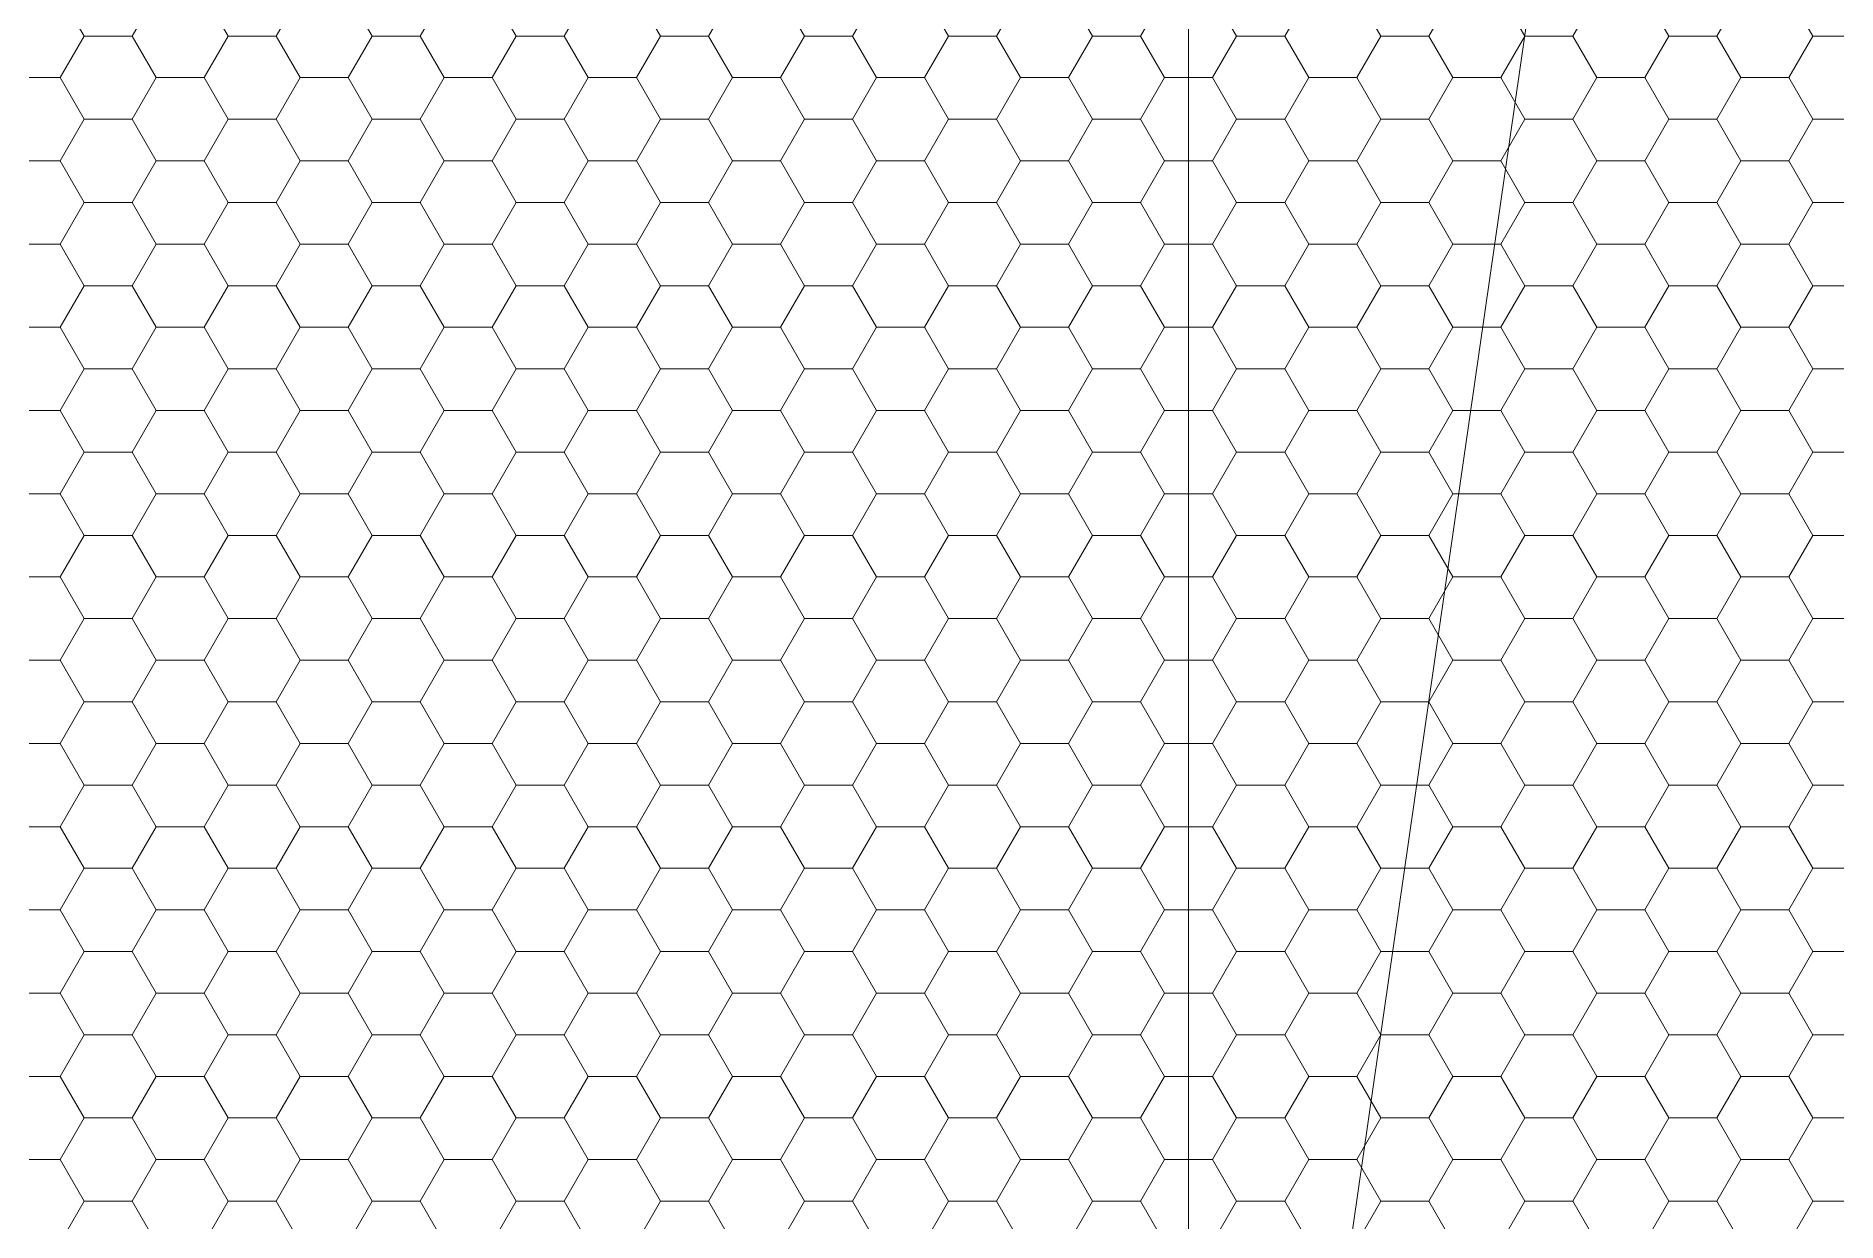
# Model space of a CAD drawing. Header units: inches. Extents: x 59 to 241, y -1 to 185.
# Drawn here: x 126 to 163.5, y 110.42 to 135.1 of the extents above; entities that cross this region are included whole.
import ezdxf

# ---------------------------------------------------------------- set-up
doc = ezdxf.new("R2010")
doc.units = ezdxf.units.IN
doc.header["$MEASUREMENT"] = 0
doc.layers.get('0').update_dxf_attribs({"lineweight": 0})
doc.layers.add('Dimensions', color=7, linetype='Continuous', lineweight=0)
doc.styles.get("Standard").update_dxf_attribs({"font": 'arial.ttf'})
doc.dimstyles.get("Standard").update_dxf_attribs({"dimtxt": 0.166667, "dimasz": 0.14, "dimexe": 0.13, "dimexo": 0.0625, "dimgap": 0.06, "dimtad": 0, "dimzin": 0, "dimdsep": 46, "dimtxsty": 'Standard', "dimcen": 0, "dimazin": 0, "dimtfac": 1, "dimtofl": 0, "dimtmove": 0, "dimatfit": 3, "dimfxl": 1, "dimtfillclr": 7, "dimtolj": 1, "dimtzin": 0, "dimarcsym": 0})

# ---------------------------------------------------------------- blocks, each defined once
blk = doc.blocks.new('*D2')
at = {"layer": 'Defpoints', "color": 0}
for p in [(150, 183.597), (201.759, 176.251), (151.157, 89.781), (150, 86.602), (150, 86.602)]:
    blk.add_point(p, dxfattribs=at)
at = {"layer": 'Dimensions', "color": 7, "linetype": 'ByBlock', "lineweight": -2}
for start, end in [(81.5757, 87.6283), (62.3717, 68.4243)]:
    blk.add_arc((150, 86.602), 3.382, start, end, dxfattribs=at)
at = {"layer": 'Dimensions', "color": 7}
for points in [[(150.14, 90.005), (150.139, 89.959), (150, 89.985)], [(151.557, 89.579), (151.58, 89.62), (151.691, 89.532)]]:
    blk.add_solid(points, dxfattribs=at)
at = {"layer": 'Dimensions', "color": 7, "lineweight": 0, "insert": (150.875, 89.87), "char_height": 0.16667, "attachment_point": 5, "rotation": 345}
blk.add_mtext('\\A1;30.00%%d', dxfattribs=at)
blk = doc.blocks.new('*D3')
at = {"layer": 'Defpoints', "color": 0}
for p in [(150, 183.597), (162, 169.741), (150.201, 88.698), (150, 86.602), (150, 86.602)]:
    blk.add_point(p, dxfattribs=at)
at = {"layer": 'Dimensions', "color": 7, "linetype": 'ByBlock', "lineweight": -2}
for start, end in [(85.5982, 86.1885), (77.9753, 81.7868)]:
    blk.add_arc((150, 86.602), 2.105, start, end, dxfattribs=at)
at = {"layer": 'Dimensions', "color": 7}
for points in [[(150.141, 88.726), (150.139, 88.679), (150, 88.707)], [(150.159, 88.678), (150.164, 88.724), (150.301, 88.686)]]:
    blk.add_solid(points, dxfattribs=at)
at = {"layer": 'Dimensions', "color": 7, "lineweight": 0, "insert": (150.754, 88.594), "char_height": 0.16667, "attachment_point": 5, "rotation": 347.9753}
blk.add_mtext('\\A1;8.21%%d', dxfattribs=at)

msp = doc.modelspace()

# ---------------------------------------------------------------- linework, layer by layer
at = {"color": 7, "linetype": 'Continuous', "lineweight": 0}
for q in [(150, 183.597), (162, 169.741)]:
    msp.add_line((150, 86.602), q, dxfattribs=at)
at = {"color": 251, "linetype": 'Continuous', "lineweight": 0, "flags": 128}
for points in [[(128, 136.832), (127, 136.832), (126.5, 135.966), (127, 135.1), (128, 135.1), (128.5, 135.966)], [(131, 136.832), (130, 136.832), (129.5, 135.966), (130, 135.1), (131, 135.1), (131.5, 135.966)], [(134, 136.832), (133, 136.832), (132.5, 135.966), (133, 135.1), (134, 135.1), (134.5, 135.966)], [(137, 136.832), (136, 136.832), (135.5, 135.966), (136, 135.1), (137, 135.1), (137.5, 135.966)], [(140, 136.832), (139, 136.832), (138.5, 135.966), (139, 135.1), (140, 135.1), (140.5, 135.966)], [(143, 136.832), (142, 136.832), (141.5, 135.966), (142, 135.1), (143, 135.1), (143.5, 135.966)], [(146, 136.832), (145, 136.832), (144.5, 135.966), (145, 135.1), (146, 135.1), (146.5, 135.966)], [(149, 136.832), (148, 136.832), (147.5, 135.966), (148, 135.1), (149, 135.1), (149.5, 135.966)], [(152, 136.832), (151, 136.832), (150.5, 135.966), (151, 135.1), (152, 135.1), (152.5, 135.966)], [(155, 136.832), (154, 136.832), (153.5, 135.966), (154, 135.1), (155, 135.1), (155.5, 135.966)], [(158, 136.832), (157, 136.832), (156.5, 135.966), (157, 135.1), (158, 135.1), (158.5, 135.966)], [(161, 136.832), (160, 136.832), (159.5, 135.966), (160, 135.1), (161, 135.1), (161.5, 135.966)], [(164, 136.832), (163, 136.832), (162.5, 135.966), (163, 135.1), (164, 135.1), (164.5, 135.966)], [(126.5, 135.966), (125.5, 135.966), (125, 135.1), (125.5, 134.234), (126.5, 134.234), (127, 135.1)], [(129.5, 135.966), (128.5, 135.966), (128, 135.1), (128.5, 134.234), (129.5, 134.234), (130, 135.1)], [(132.5, 135.966), (131.5, 135.966), (131, 135.1), (131.5, 134.234), (132.5, 134.234), (133, 135.1)], [(135.5, 135.966), (134.5, 135.966), (134, 135.1), (134.5, 134.234), (135.5, 134.234), (136, 135.1)], [(138.5, 135.966), (137.5, 135.966), (137, 135.1), (137.5, 134.234), (138.5, 134.234), (139, 135.1)], [(141.5, 135.966), (140.5, 135.966), (140, 135.1), (140.5, 134.234), (141.5, 134.234), (142, 135.1)], [(144.5, 135.966), (143.5, 135.966), (143, 135.1), (143.5, 134.234), (144.5, 134.234), (145, 135.1)], [(147.5, 135.966), (146.5, 135.966), (146, 135.1), (146.5, 134.234), (147.5, 134.234), (148, 135.1)], [(150.5, 135.966), (149.5, 135.966), (149, 135.1), (149.5, 134.234), (150.5, 134.234), (151, 135.1)], [(153.5, 135.966), (152.5, 135.966), (152, 135.1), (152.5, 134.234), (153.5, 134.234), (154, 135.1)], [(156.5, 135.966), (155.5, 135.966), (155, 135.1), (155.5, 134.234), (156.5, 134.234), (157, 135.1)], [(159.5, 135.966), (158.5, 135.966), (158, 135.1), (158.5, 134.234), (159.5, 134.234), (160, 135.1)], [(162.5, 135.966), (161.5, 135.966), (161, 135.1), (161.5, 134.234), (162.5, 134.234), (163, 135.1)], [(128, 135.1), (127, 135.1), (126.5, 134.234), (127, 133.368), (128, 133.368), (128.5, 134.234)], [(131, 135.1), (130, 135.1), (129.5, 134.234), (130, 133.368), (131, 133.368), (131.5, 134.234)], [(134, 135.1), (133, 135.1), (132.5, 134.234), (133, 133.368), (134, 133.368), (134.5, 134.234)], [(137, 135.1), (136, 135.1), (135.5, 134.234), (136, 133.368), (137, 133.368), (137.5, 134.234)], [(140, 135.1), (139, 135.1), (138.5, 134.234), (139, 133.368), (140, 133.368), (140.5, 134.234)], [(143, 135.1), (142, 135.1), (141.5, 134.234), (142, 133.368), (143, 133.368), (143.5, 134.234)], [(146, 135.1), (145, 135.1), (144.5, 134.234), (145, 133.368), (146, 133.368), (146.5, 134.234)], [(149, 135.1), (148, 135.1), (147.5, 134.234), (148, 133.368), (149, 133.368), (149.5, 134.234)], [(152, 135.1), (151, 135.1), (150.5, 134.234), (151, 133.368), (152, 133.368), (152.5, 134.234)], [(155, 135.1), (154, 135.1), (153.5, 134.234), (154, 133.368), (155, 133.368), (155.5, 134.234)], [(158, 135.1), (157, 135.1), (156.5, 134.234), (157, 133.368), (158, 133.368), (158.5, 134.234)], [(161, 135.1), (160, 135.1), (159.5, 134.234), (160, 133.368), (161, 133.368), (161.5, 134.234)], [(164, 135.1), (163, 135.1), (162.5, 134.234), (163, 133.368), (164, 133.368), (164.5, 134.234)], [(126.5, 134.234), (125.5, 134.234), (125, 133.368), (125.5, 132.502), (126.5, 132.502), (127, 133.368)], [(129.5, 134.234), (128.5, 134.234), (128, 133.368), (128.5, 132.502), (129.5, 132.502), (130, 133.368)], [(132.5, 134.234), (131.5, 134.234), (131, 133.368), (131.5, 132.502), (132.5, 132.502), (133, 133.368)], [(135.5, 134.234), (134.5, 134.234), (134, 133.368), (134.5, 132.502), (135.5, 132.502), (136, 133.368)], [(138.5, 134.234), (137.5, 134.234), (137, 133.368), (137.5, 132.502), (138.5, 132.502), (139, 133.368)], [(141.5, 134.234), (140.5, 134.234), (140, 133.368), (140.5, 132.502), (141.5, 132.502), (142, 133.368)], [(144.5, 134.234), (143.5, 134.234), (143, 133.368), (143.5, 132.502), (144.5, 132.502), (145, 133.368)], [(147.5, 134.234), (146.5, 134.234), (146, 133.368), (146.5, 132.502), (147.5, 132.502), (148, 133.368)], [(150.5, 134.234), (149.5, 134.234), (149, 133.368), (149.5, 132.502), (150.5, 132.502), (151, 133.368)], [(153.5, 134.234), (152.5, 134.234), (152, 133.368), (152.5, 132.502), (153.5, 132.502), (154, 133.368)], [(156.5, 134.234), (155.5, 134.234), (155, 133.368), (155.5, 132.502), (156.5, 132.502), (157, 133.368)], [(159.5, 134.234), (158.5, 134.234), (158, 133.368), (158.5, 132.502), (159.5, 132.502), (160, 133.368)], [(162.5, 134.234), (161.5, 134.234), (161, 133.368), (161.5, 132.502), (162.5, 132.502), (163, 133.368)], [(128, 133.368), (127, 133.368), (126.5, 132.502), (127, 131.636), (128, 131.636), (128.5, 132.502)], [(131, 133.368), (130, 133.368), (129.5, 132.502), (130, 131.636), (131, 131.636), (131.5, 132.502)], [(134, 133.368), (133, 133.368), (132.5, 132.502), (133, 131.636), (134, 131.636), (134.5, 132.502)], [(137, 133.368), (136, 133.368), (135.5, 132.502), (136, 131.636), (137, 131.636), (137.5, 132.502)], [(140, 133.368), (139, 133.368), (138.5, 132.502), (139, 131.636), (140, 131.636), (140.5, 132.502)], [(143, 133.368), (142, 133.368), (141.5, 132.502), (142, 131.636), (143, 131.636), (143.5, 132.502)], [(146, 133.368), (145, 133.368), (144.5, 132.502), (145, 131.636), (146, 131.636), (146.5, 132.502)], [(149, 133.368), (148, 133.368), (147.5, 132.502), (148, 131.636), (149, 131.636), (149.5, 132.502)], [(152, 133.368), (151, 133.368), (150.5, 132.502), (151, 131.636), (152, 131.636), (152.5, 132.502)], [(155, 133.368), (154, 133.368), (153.5, 132.502), (154, 131.636), (155, 131.636), (155.5, 132.502)], [(158, 133.368), (157, 133.368), (156.5, 132.502), (157, 131.636), (158, 131.636), (158.5, 132.502)], [(161, 133.368), (160, 133.368), (159.5, 132.502), (160, 131.636), (161, 131.636), (161.5, 132.502)], [(164, 133.368), (163, 133.368), (162.5, 132.502), (163, 131.636), (164, 131.636), (164.5, 132.502)], [(126.5, 132.502), (125.5, 132.502), (125, 131.636), (125.5, 130.77), (126.5, 130.77), (127, 131.636)], [(129.5, 132.502), (128.5, 132.502), (128, 131.636), (128.5, 130.77), (129.5, 130.77), (130, 131.636)], [(132.5, 132.502), (131.5, 132.502), (131, 131.636), (131.5, 130.77), (132.5, 130.77), (133, 131.636)], [(135.5, 132.502), (134.5, 132.502), (134, 131.636), (134.5, 130.77), (135.5, 130.77), (136, 131.636)], [(138.5, 132.502), (137.5, 132.502), (137, 131.636), (137.5, 130.77), (138.5, 130.77), (139, 131.636)], [(141.5, 132.502), (140.5, 132.502), (140, 131.636), (140.5, 130.77), (141.5, 130.77), (142, 131.636)], [(144.5, 132.502), (143.5, 132.502), (143, 131.636), (143.5, 130.77), (144.5, 130.77), (145, 131.636)], [(147.5, 132.502), (146.5, 132.502), (146, 131.636), (146.5, 130.77), (147.5, 130.77), (148, 131.636)], [(150.5, 132.502), (149.5, 132.502), (149, 131.636), (149.5, 130.77), (150.5, 130.77), (151, 131.636)], [(153.5, 132.502), (152.5, 132.502), (152, 131.636), (152.5, 130.77), (153.5, 130.77), (154, 131.636)], [(156.5, 132.502), (155.5, 132.502), (155, 131.636), (155.5, 130.77), (156.5, 130.77), (157, 131.636)], [(159.5, 132.502), (158.5, 132.502), (158, 131.636), (158.5, 130.77), (159.5, 130.77), (160, 131.636)], [(162.5, 132.502), (161.5, 132.502), (161, 131.636), (161.5, 130.77), (162.5, 130.77), (163, 131.636)], [(128, 131.636), (127, 131.636), (126.5, 130.77), (127, 129.904), (128, 129.904), (128.5, 130.77)], [(131, 131.636), (130, 131.636), (129.5, 130.77), (130, 129.904), (131, 129.904), (131.5, 130.77)], [(134, 131.636), (133, 131.636), (132.5, 130.77), (133, 129.904), (134, 129.904), (134.5, 130.77)], [(137, 131.636), (136, 131.636), (135.5, 130.77), (136, 129.904), (137, 129.904), (137.5, 130.77)], [(140, 131.636), (139, 131.636), (138.5, 130.77), (139, 129.904), (140, 129.904), (140.5, 130.77)], [(143, 131.636), (142, 131.636), (141.5, 130.77), (142, 129.904), (143, 129.904), (143.5, 130.77)], [(146, 131.636), (145, 131.636), (144.5, 130.77), (145, 129.904), (146, 129.904), (146.5, 130.77)], [(149, 131.636), (148, 131.636), (147.5, 130.77), (148, 129.904), (149, 129.904), (149.5, 130.77)], [(152, 131.636), (151, 131.636), (150.5, 130.77), (151, 129.904), (152, 129.904), (152.5, 130.77)], [(155, 131.636), (154, 131.636), (153.5, 130.77), (154, 129.904), (155, 129.904), (155.5, 130.77)], [(158, 131.636), (157, 131.636), (156.5, 130.77), (157, 129.904), (158, 129.904), (158.5, 130.77)], [(161, 131.636), (160, 131.636), (159.5, 130.77), (160, 129.904), (161, 129.904), (161.5, 130.77)], [(164, 131.636), (163, 131.636), (162.5, 130.77), (163, 129.904), (164, 129.904), (164.5, 130.77)], [(126.5, 130.77), (125.5, 130.77), (125, 129.904), (125.5, 129.038), (126.5, 129.038), (127, 129.904)], [(129.5, 130.77), (128.5, 130.77), (128, 129.904), (128.5, 129.038), (129.5, 129.038), (130, 129.904)], [(132.5, 130.77), (131.5, 130.77), (131, 129.904), (131.5, 129.038), (132.5, 129.038), (133, 129.904)], [(135.5, 130.77), (134.5, 130.77), (134, 129.904), (134.5, 129.038), (135.5, 129.038), (136, 129.904)], [(138.5, 130.77), (137.5, 130.77), (137, 129.904), (137.5, 129.038), (138.5, 129.038), (139, 129.904)], [(141.5, 130.77), (140.5, 130.77), (140, 129.904), (140.5, 129.038), (141.5, 129.038), (142, 129.904)], [(144.5, 130.77), (143.5, 130.77), (143, 129.904), (143.5, 129.038), (144.5, 129.038), (145, 129.904)], [(147.5, 130.77), (146.5, 130.77), (146, 129.904), (146.5, 129.038), (147.5, 129.038), (148, 129.904)], [(150.5, 130.77), (149.5, 130.77), (149, 129.904), (149.5, 129.038), (150.5, 129.038), (151, 129.904)], [(153.5, 130.77), (152.5, 130.77), (152, 129.904), (152.5, 129.038), (153.5, 129.038), (154, 129.904)], [(156.5, 130.77), (155.5, 130.77), (155, 129.904), (155.5, 129.038), (156.5, 129.038), (157, 129.904)], [(159.5, 130.77), (158.5, 130.77), (158, 129.904), (158.5, 129.038), (159.5, 129.038), (160, 129.904)], [(162.5, 130.77), (161.5, 130.77), (161, 129.904), (161.5, 129.038), (162.5, 129.038), (163, 129.904)], [(128, 129.904), (127, 129.904), (126.5, 129.038), (127, 128.172), (128, 128.172), (128.5, 129.038)], [(131, 129.904), (130, 129.904), (129.5, 129.038), (130, 128.172), (131, 128.172), (131.5, 129.038)], [(134, 129.904), (133, 129.904), (132.5, 129.038), (133, 128.172), (134, 128.172), (134.5, 129.038)], [(137, 129.904), (136, 129.904), (135.5, 129.038), (136, 128.172), (137, 128.172), (137.5, 129.038)], [(140, 129.904), (139, 129.904), (138.5, 129.038), (139, 128.172), (140, 128.172), (140.5, 129.038)], [(143, 129.904), (142, 129.904), (141.5, 129.038), (142, 128.172), (143, 128.172), (143.5, 129.038)], [(146, 129.904), (145, 129.904), (144.5, 129.038), (145, 128.172), (146, 128.172), (146.5, 129.038)], [(149, 129.904), (148, 129.904), (147.5, 129.038), (148, 128.172), (149, 128.172), (149.5, 129.038)], [(152, 129.904), (151, 129.904), (150.5, 129.038), (151, 128.172), (152, 128.172), (152.5, 129.038)], [(155, 129.904), (154, 129.904), (153.5, 129.038), (154, 128.172), (155, 128.172), (155.5, 129.038)], [(158, 129.904), (157, 129.904), (156.5, 129.038), (157, 128.172), (158, 128.172), (158.5, 129.038)], [(161, 129.904), (160, 129.904), (159.5, 129.038), (160, 128.172), (161, 128.172), (161.5, 129.038)], [(164, 129.904), (163, 129.904), (162.5, 129.038), (163, 128.172), (164, 128.172), (164.5, 129.038)], [(126.5, 129.038), (125.5, 129.038), (125, 128.172), (125.5, 127.306), (126.5, 127.306), (127, 128.172)], [(129.5, 129.038), (128.5, 129.038), (128, 128.172), (128.5, 127.306), (129.5, 127.306), (130, 128.172)], [(132.5, 129.038), (131.5, 129.038), (131, 128.172), (131.5, 127.306), (132.5, 127.306), (133, 128.172)], [(135.5, 129.038), (134.5, 129.038), (134, 128.172), (134.5, 127.306), (135.5, 127.306), (136, 128.172)], [(138.5, 129.038), (137.5, 129.038), (137, 128.172), (137.5, 127.306), (138.5, 127.306), (139, 128.172)], [(141.5, 129.038), (140.5, 129.038), (140, 128.172), (140.5, 127.306), (141.5, 127.306), (142, 128.172)], [(144.5, 129.038), (143.5, 129.038), (143, 128.172), (143.5, 127.306), (144.5, 127.306), (145, 128.172)], [(147.5, 129.038), (146.5, 129.038), (146, 128.172), (146.5, 127.306), (147.5, 127.306), (148, 128.172)], [(150.5, 129.038), (149.5, 129.038), (149, 128.172), (149.5, 127.306), (150.5, 127.306), (151, 128.172)], [(153.5, 129.038), (152.5, 129.038), (152, 128.172), (152.5, 127.306), (153.5, 127.306), (154, 128.172)], [(156.5, 129.038), (155.5, 129.038), (155, 128.172), (155.5, 127.306), (156.5, 127.306), (157, 128.172)], [(159.5, 129.038), (158.5, 129.038), (158, 128.172), (158.5, 127.306), (159.5, 127.306), (160, 128.172)], [(162.5, 129.038), (161.5, 129.038), (161, 128.172), (161.5, 127.306), (162.5, 127.306), (163, 128.172)], [(128, 128.172), (127, 128.172), (126.5, 127.306), (127, 126.44), (128, 126.44), (128.5, 127.306)], [(131, 128.172), (130, 128.172), (129.5, 127.306), (130, 126.44), (131, 126.44), (131.5, 127.306)], [(134, 128.172), (133, 128.172), (132.5, 127.306), (133, 126.44), (134, 126.44), (134.5, 127.306)], [(137, 128.172), (136, 128.172), (135.5, 127.306), (136, 126.44), (137, 126.44), (137.5, 127.306)], [(140, 128.172), (139, 128.172), (138.5, 127.306), (139, 126.44), (140, 126.44), (140.5, 127.306)], [(143, 128.172), (142, 128.172), (141.5, 127.306), (142, 126.44), (143, 126.44), (143.5, 127.306)], [(146, 128.172), (145, 128.172), (144.5, 127.306), (145, 126.44), (146, 126.44), (146.5, 127.306)], [(149, 128.172), (148, 128.172), (147.5, 127.306), (148, 126.44), (149, 126.44), (149.5, 127.306)], [(152, 128.172), (151, 128.172), (150.5, 127.306), (151, 126.44), (152, 126.44), (152.5, 127.306)], [(155, 128.172), (154, 128.172), (153.5, 127.306), (154, 126.44), (155, 126.44), (155.5, 127.306)], [(158, 128.172), (157, 128.172), (156.5, 127.306), (157, 126.44), (158, 126.44), (158.5, 127.306)], [(161, 128.172), (160, 128.172), (159.5, 127.306), (160, 126.44), (161, 126.44), (161.5, 127.306)], [(164, 128.172), (163, 128.172), (162.5, 127.306), (163, 126.44), (164, 126.44), (164.5, 127.306)], [(126.5, 127.306), (125.5, 127.306), (125, 126.44), (125.5, 125.574), (126.5, 125.574), (127, 126.44)], [(129.5, 127.306), (128.5, 127.306), (128, 126.44), (128.5, 125.574), (129.5, 125.574), (130, 126.44)], [(132.5, 127.306), (131.5, 127.306), (131, 126.44), (131.5, 125.574), (132.5, 125.574), (133, 126.44)], [(135.5, 127.306), (134.5, 127.306), (134, 126.44), (134.5, 125.574), (135.5, 125.574), (136, 126.44)], [(138.5, 127.306), (137.5, 127.306), (137, 126.44), (137.5, 125.574), (138.5, 125.574), (139, 126.44)], [(141.5, 127.306), (140.5, 127.306), (140, 126.44), (140.5, 125.574), (141.5, 125.574), (142, 126.44)], [(144.5, 127.306), (143.5, 127.306), (143, 126.44), (143.5, 125.574), (144.5, 125.574), (145, 126.44)], [(147.5, 127.306), (146.5, 127.306), (146, 126.44), (146.5, 125.574), (147.5, 125.574), (148, 126.44)], [(150.5, 127.306), (149.5, 127.306), (149, 126.44), (149.5, 125.574), (150.5, 125.574), (151, 126.44)], [(153.5, 127.306), (152.5, 127.306), (152, 126.44), (152.5, 125.574), (153.5, 125.574), (154, 126.44)], [(156.5, 127.306), (155.5, 127.306), (155, 126.44), (155.5, 125.574), (156.5, 125.574), (157, 126.44)], [(159.5, 127.306), (158.5, 127.306), (158, 126.44), (158.5, 125.574), (159.5, 125.574), (160, 126.44)], [(162.5, 127.306), (161.5, 127.306), (161, 126.44), (161.5, 125.574), (162.5, 125.574), (163, 126.44)], [(128, 126.44), (127, 126.44), (126.5, 125.574), (127, 124.708), (128, 124.708), (128.5, 125.574)], [(131, 126.44), (130, 126.44), (129.5, 125.574), (130, 124.708), (131, 124.708), (131.5, 125.574)], [(134, 126.44), (133, 126.44), (132.5, 125.574), (133, 124.708), (134, 124.708), (134.5, 125.574)], [(137, 126.44), (136, 126.44), (135.5, 125.574), (136, 124.708), (137, 124.708), (137.5, 125.574)], [(140, 126.44), (139, 126.44), (138.5, 125.574), (139, 124.708), (140, 124.708), (140.5, 125.574)], [(143, 126.44), (142, 126.44), (141.5, 125.574), (142, 124.708), (143, 124.708), (143.5, 125.574)], [(146, 126.44), (145, 126.44), (144.5, 125.574), (145, 124.708), (146, 124.708), (146.5, 125.574)], [(149, 126.44), (148, 126.44), (147.5, 125.574), (148, 124.708), (149, 124.708), (149.5, 125.574)], [(152, 126.44), (151, 126.44), (150.5, 125.574), (151, 124.708), (152, 124.708), (152.5, 125.574)], [(155, 126.44), (154, 126.44), (153.5, 125.574), (154, 124.708), (155, 124.708), (155.5, 125.574)], [(158, 126.44), (157, 126.44), (156.5, 125.574), (157, 124.708), (158, 124.708), (158.5, 125.574)], [(161, 126.44), (160, 126.44), (159.5, 125.574), (160, 124.708), (161, 124.708), (161.5, 125.574)], [(164, 126.44), (163, 126.44), (162.5, 125.574), (163, 124.708), (164, 124.708), (164.5, 125.574)], [(126.5, 125.574), (125.5, 125.574), (125, 124.708), (125.5, 123.842), (126.5, 123.842), (127, 124.708)], [(129.5, 125.574), (128.5, 125.574), (128, 124.708), (128.5, 123.842), (129.5, 123.842), (130, 124.708)], [(132.5, 125.574), (131.5, 125.574), (131, 124.708), (131.5, 123.842), (132.5, 123.842), (133, 124.708)], [(135.5, 125.574), (134.5, 125.574), (134, 124.708), (134.5, 123.842), (135.5, 123.842), (136, 124.708)], [(138.5, 125.574), (137.5, 125.574), (137, 124.708), (137.5, 123.842), (138.5, 123.842), (139, 124.708)], [(141.5, 125.574), (140.5, 125.574), (140, 124.708), (140.5, 123.842), (141.5, 123.842), (142, 124.708)], [(144.5, 125.574), (143.5, 125.574), (143, 124.708), (143.5, 123.842), (144.5, 123.842), (145, 124.708)], [(147.5, 125.574), (146.5, 125.574), (146, 124.708), (146.5, 123.842), (147.5, 123.842), (148, 124.708)], [(150.5, 125.574), (149.5, 125.574), (149, 124.708), (149.5, 123.842), (150.5, 123.842), (151, 124.708)], [(153.5, 125.574), (152.5, 125.574), (152, 124.708), (152.5, 123.842), (153.5, 123.842), (154, 124.708)], [(156.5, 125.574), (155.5, 125.574), (155, 124.708), (155.5, 123.842), (156.5, 123.842), (157, 124.708)], [(159.5, 125.574), (158.5, 125.574), (158, 124.708), (158.5, 123.842), (159.5, 123.842), (160, 124.708)], [(162.5, 125.574), (161.5, 125.574), (161, 124.708), (161.5, 123.842), (162.5, 123.842), (163, 124.708)], [(128, 124.708), (127, 124.708), (126.5, 123.842), (127, 122.976), (128, 122.976), (128.5, 123.842)], [(131, 124.708), (130, 124.708), (129.5, 123.842), (130, 122.976), (131, 122.976), (131.5, 123.842)], [(134, 124.708), (133, 124.708), (132.5, 123.842), (133, 122.976), (134, 122.976), (134.5, 123.842)], [(137, 124.708), (136, 124.708), (135.5, 123.842), (136, 122.976), (137, 122.976), (137.5, 123.842)], [(140, 124.708), (139, 124.708), (138.5, 123.842), (139, 122.976), (140, 122.976), (140.5, 123.842)], [(143, 124.708), (142, 124.708), (141.5, 123.842), (142, 122.976), (143, 122.976), (143.5, 123.842)], [(146, 124.708), (145, 124.708), (144.5, 123.842), (145, 122.976), (146, 122.976), (146.5, 123.842)], [(149, 124.708), (148, 124.708), (147.5, 123.842), (148, 122.976), (149, 122.976), (149.5, 123.842)], [(152, 124.708), (151, 124.708), (150.5, 123.842), (151, 122.976), (152, 122.976), (152.5, 123.842)], [(155, 124.708), (154, 124.708), (153.5, 123.842), (154, 122.976), (155, 122.976), (155.5, 123.842)], [(158, 124.708), (157, 124.708), (156.5, 123.842), (157, 122.976), (158, 122.976), (158.5, 123.842)], [(161, 124.708), (160, 124.708), (159.5, 123.842), (160, 122.976), (161, 122.976), (161.5, 123.842)], [(164, 124.708), (163, 124.708), (162.5, 123.842), (163, 122.976), (164, 122.976), (164.5, 123.842)], [(126.5, 123.842), (125.5, 123.842), (125, 122.976), (125.5, 122.11), (126.5, 122.11), (127, 122.976)], [(129.5, 123.842), (128.5, 123.842), (128, 122.976), (128.5, 122.11), (129.5, 122.11), (130, 122.976)], [(132.5, 123.842), (131.5, 123.842), (131, 122.976), (131.5, 122.11), (132.5, 122.11), (133, 122.976)], [(135.5, 123.842), (134.5, 123.842), (134, 122.976), (134.5, 122.11), (135.5, 122.11), (136, 122.976)], [(138.5, 123.842), (137.5, 123.842), (137, 122.976), (137.5, 122.11), (138.5, 122.11), (139, 122.976)], [(141.5, 123.842), (140.5, 123.842), (140, 122.976), (140.5, 122.11), (141.5, 122.11), (142, 122.976)], [(144.5, 123.842), (143.5, 123.842), (143, 122.976), (143.5, 122.11), (144.5, 122.11), (145, 122.976)], [(147.5, 123.842), (146.5, 123.842), (146, 122.976), (146.5, 122.11), (147.5, 122.11), (148, 122.976)], [(150.5, 123.842), (149.5, 123.842), (149, 122.976), (149.5, 122.11), (150.5, 122.11), (151, 122.976)], [(153.5, 123.842), (152.5, 123.842), (152, 122.976), (152.5, 122.11), (153.5, 122.11), (154, 122.976)], [(156.5, 123.842), (155.5, 123.842), (155, 122.976), (155.5, 122.11), (156.5, 122.11), (157, 122.976)], [(159.5, 123.842), (158.5, 123.842), (158, 122.976), (158.5, 122.11), (159.5, 122.11), (160, 122.976)], [(162.5, 123.842), (161.5, 123.842), (161, 122.976), (161.5, 122.11), (162.5, 122.11), (163, 122.976)], [(128, 122.976), (127, 122.976), (126.5, 122.11), (127, 121.243), (128, 121.243), (128.5, 122.11)], [(131, 122.976), (130, 122.976), (129.5, 122.11), (130, 121.243), (131, 121.243), (131.5, 122.11)], [(134, 122.976), (133, 122.976), (132.5, 122.11), (133, 121.243), (134, 121.243), (134.5, 122.11)], [(137, 122.976), (136, 122.976), (135.5, 122.11), (136, 121.243), (137, 121.243), (137.5, 122.11)], [(140, 122.976), (139, 122.976), (138.5, 122.11), (139, 121.243), (140, 121.243), (140.5, 122.11)], [(143, 122.976), (142, 122.976), (141.5, 122.11), (142, 121.243), (143, 121.243), (143.5, 122.11)], [(146, 122.976), (145, 122.976), (144.5, 122.11), (145, 121.243), (146, 121.243), (146.5, 122.11)], [(149, 122.976), (148, 122.976), (147.5, 122.11), (148, 121.243), (149, 121.243), (149.5, 122.11)], [(152, 122.976), (151, 122.976), (150.5, 122.11), (151, 121.243), (152, 121.243), (152.5, 122.11)], [(155, 122.976), (154, 122.976), (153.5, 122.11), (154, 121.243), (155, 121.243), (155.5, 122.11)], [(158, 122.976), (157, 122.976), (156.5, 122.11), (157, 121.243), (158, 121.243), (158.5, 122.11)], [(161, 122.976), (160, 122.976), (159.5, 122.11), (160, 121.243), (161, 121.243), (161.5, 122.11)], [(164, 122.976), (163, 122.976), (162.5, 122.11), (163, 121.243), (164, 121.243), (164.5, 122.11)], [(126.5, 122.11), (125.5, 122.11), (125, 121.243), (125.5, 120.377), (126.5, 120.377), (127, 121.243)], [(129.5, 122.11), (128.5, 122.11), (128, 121.243), (128.5, 120.377), (129.5, 120.377), (130, 121.243)], [(132.5, 122.11), (131.5, 122.11), (131, 121.243), (131.5, 120.377), (132.5, 120.377), (133, 121.243)], [(135.5, 122.11), (134.5, 122.11), (134, 121.243), (134.5, 120.377), (135.5, 120.377), (136, 121.243)], [(138.5, 122.11), (137.5, 122.11), (137, 121.243), (137.5, 120.377), (138.5, 120.377), (139, 121.243)], [(141.5, 122.11), (140.5, 122.11), (140, 121.243), (140.5, 120.377), (141.5, 120.377), (142, 121.243)], [(144.5, 122.11), (143.5, 122.11), (143, 121.243), (143.5, 120.377), (144.5, 120.377), (145, 121.243)], [(147.5, 122.11), (146.5, 122.11), (146, 121.243), (146.5, 120.377), (147.5, 120.377), (148, 121.243)], [(150.5, 122.11), (149.5, 122.11), (149, 121.243), (149.5, 120.377), (150.5, 120.377), (151, 121.243)], [(153.5, 122.11), (152.5, 122.11), (152, 121.243), (152.5, 120.377), (153.5, 120.377), (154, 121.243)], [(156.5, 122.11), (155.5, 122.11), (155, 121.243), (155.5, 120.377), (156.5, 120.377), (157, 121.243)], [(159.5, 122.11), (158.5, 122.11), (158, 121.243), (158.5, 120.377), (159.5, 120.377), (160, 121.243)], [(162.5, 122.11), (161.5, 122.11), (161, 121.243), (161.5, 120.377), (162.5, 120.377), (163, 121.243)], [(128, 121.243), (127, 121.243), (126.5, 120.377), (127, 119.511), (128, 119.511), (128.5, 120.377)], [(131, 121.243), (130, 121.243), (129.5, 120.377), (130, 119.511), (131, 119.511), (131.5, 120.377)], [(134, 121.243), (133, 121.243), (132.5, 120.377), (133, 119.511), (134, 119.511), (134.5, 120.377)], [(137, 121.243), (136, 121.243), (135.5, 120.377), (136, 119.511), (137, 119.511), (137.5, 120.377)], [(140, 121.243), (139, 121.243), (138.5, 120.377), (139, 119.511), (140, 119.511), (140.5, 120.377)], [(143, 121.243), (142, 121.243), (141.5, 120.377), (142, 119.511), (143, 119.511), (143.5, 120.377)], [(146, 121.243), (145, 121.243), (144.5, 120.377), (145, 119.511), (146, 119.511), (146.5, 120.377)], [(149, 121.243), (148, 121.243), (147.5, 120.377), (148, 119.511), (149, 119.511), (149.5, 120.377)], [(152, 121.243), (151, 121.243), (150.5, 120.377), (151, 119.511), (152, 119.511), (152.5, 120.377)], [(155, 121.243), (154, 121.243), (153.5, 120.377), (154, 119.511), (155, 119.511), (155.5, 120.377)], [(158, 121.243), (157, 121.243), (156.5, 120.377), (157, 119.511), (158, 119.511), (158.5, 120.377)], [(161, 121.243), (160, 121.243), (159.5, 120.377), (160, 119.511), (161, 119.511), (161.5, 120.377)], [(164, 121.243), (163, 121.243), (162.5, 120.377), (163, 119.511), (164, 119.511), (164.5, 120.377)], [(126.5, 120.377), (125.5, 120.377), (125, 119.511), (125.5, 118.645), (126.5, 118.645), (127, 119.511)], [(129.5, 120.377), (128.5, 120.377), (128, 119.511), (128.5, 118.645), (129.5, 118.645), (130, 119.511)], [(132.5, 120.377), (131.5, 120.377), (131, 119.511), (131.5, 118.645), (132.5, 118.645), (133, 119.511)], [(135.5, 120.377), (134.5, 120.377), (134, 119.511), (134.5, 118.645), (135.5, 118.645), (136, 119.511)], [(138.5, 120.377), (137.5, 120.377), (137, 119.511), (137.5, 118.645), (138.5, 118.645), (139, 119.511)], [(141.5, 120.377), (140.5, 120.377), (140, 119.511), (140.5, 118.645), (141.5, 118.645), (142, 119.511)], [(144.5, 120.377), (143.5, 120.377), (143, 119.511), (143.5, 118.645), (144.5, 118.645), (145, 119.511)], [(147.5, 120.377), (146.5, 120.377), (146, 119.511), (146.5, 118.645), (147.5, 118.645), (148, 119.511)], [(150.5, 120.377), (149.5, 120.377), (149, 119.511), (149.5, 118.645), (150.5, 118.645), (151, 119.511)], [(153.5, 120.377), (152.5, 120.377), (152, 119.511), (152.5, 118.645), (153.5, 118.645), (154, 119.511)], [(156.5, 120.377), (155.5, 120.377), (155, 119.511), (155.5, 118.645), (156.5, 118.645), (157, 119.511)], [(159.5, 120.377), (158.5, 120.377), (158, 119.511), (158.5, 118.645), (159.5, 118.645), (160, 119.511)], [(162.5, 120.377), (161.5, 120.377), (161, 119.511), (161.5, 118.645), (162.5, 118.645), (163, 119.511)], [(128, 119.511), (127, 119.511), (126.5, 118.645), (127, 117.779), (128, 117.779), (128.5, 118.645)], [(131, 119.511), (130, 119.511), (129.5, 118.645), (130, 117.779), (131, 117.779), (131.5, 118.645)], [(134, 119.511), (133, 119.511), (132.5, 118.645), (133, 117.779), (134, 117.779), (134.5, 118.645)], [(137, 119.511), (136, 119.511), (135.5, 118.645), (136, 117.779), (137, 117.779), (137.5, 118.645)], [(140, 119.511), (139, 119.511), (138.5, 118.645), (139, 117.779), (140, 117.779), (140.5, 118.645)], [(143, 119.511), (142, 119.511), (141.5, 118.645), (142, 117.779), (143, 117.779), (143.5, 118.645)], [(146, 119.511), (145, 119.511), (144.5, 118.645), (145, 117.779), (146, 117.779), (146.5, 118.645)], [(149, 119.511), (148, 119.511), (147.5, 118.645), (148, 117.779), (149, 117.779), (149.5, 118.645)], [(152, 119.511), (151, 119.511), (150.5, 118.645), (151, 117.779), (152, 117.779), (152.5, 118.645)], [(155, 119.511), (154, 119.511), (153.5, 118.645), (154, 117.779), (155, 117.779), (155.5, 118.645)], [(158, 119.511), (157, 119.511), (156.5, 118.645), (157, 117.779), (158, 117.779), (158.5, 118.645)], [(161, 119.511), (160, 119.511), (159.5, 118.645), (160, 117.779), (161, 117.779), (161.5, 118.645)], [(164, 119.511), (163, 119.511), (162.5, 118.645), (163, 117.779), (164, 117.779), (164.5, 118.645)], [(126.5, 118.645), (125.5, 118.645), (125, 117.779), (125.5, 116.913), (126.5, 116.913), (127, 117.779)], [(129.5, 118.645), (128.5, 118.645), (128, 117.779), (128.5, 116.913), (129.5, 116.913), (130, 117.779)], [(132.5, 118.645), (131.5, 118.645), (131, 117.779), (131.5, 116.913), (132.5, 116.913), (133, 117.779)], [(135.5, 118.645), (134.5, 118.645), (134, 117.779), (134.5, 116.913), (135.5, 116.913), (136, 117.779)], [(138.5, 118.645), (137.5, 118.645), (137, 117.779), (137.5, 116.913), (138.5, 116.913), (139, 117.779)], [(141.5, 118.645), (140.5, 118.645), (140, 117.779), (140.5, 116.913), (141.5, 116.913), (142, 117.779)], [(144.5, 118.645), (143.5, 118.645), (143, 117.779), (143.5, 116.913), (144.5, 116.913), (145, 117.779)], [(147.5, 118.645), (146.5, 118.645), (146, 117.779), (146.5, 116.913), (147.5, 116.913), (148, 117.779)], [(150.5, 118.645), (149.5, 118.645), (149, 117.779), (149.5, 116.913), (150.5, 116.913), (151, 117.779)], [(153.5, 118.645), (152.5, 118.645), (152, 117.779), (152.5, 116.913), (153.5, 116.913), (154, 117.779)], [(156.5, 118.645), (155.5, 118.645), (155, 117.779), (155.5, 116.913), (156.5, 116.913), (157, 117.779)], [(159.5, 118.645), (158.5, 118.645), (158, 117.779), (158.5, 116.913), (159.5, 116.913), (160, 117.779)], [(162.5, 118.645), (161.5, 118.645), (161, 117.779), (161.5, 116.913), (162.5, 116.913), (163, 117.779)], [(128, 117.779), (127, 117.779), (126.5, 116.913), (127, 116.047), (128, 116.047), (128.5, 116.913)], [(131, 117.779), (130, 117.779), (129.5, 116.913), (130, 116.047), (131, 116.047), (131.5, 116.913)], [(134, 117.779), (133, 117.779), (132.5, 116.913), (133, 116.047), (134, 116.047), (134.5, 116.913)], [(137, 117.779), (136, 117.779), (135.5, 116.913), (136, 116.047), (137, 116.047), (137.5, 116.913)], [(140, 117.779), (139, 117.779), (138.5, 116.913), (139, 116.047), (140, 116.047), (140.5, 116.913)], [(143, 117.779), (142, 117.779), (141.5, 116.913), (142, 116.047), (143, 116.047), (143.5, 116.913)], [(146, 117.779), (145, 117.779), (144.5, 116.913), (145, 116.047), (146, 116.047), (146.5, 116.913)], [(149, 117.779), (148, 117.779), (147.5, 116.913), (148, 116.047), (149, 116.047), (149.5, 116.913)], [(152, 117.779), (151, 117.779), (150.5, 116.913), (151, 116.047), (152, 116.047), (152.5, 116.913)], [(155, 117.779), (154, 117.779), (153.5, 116.913), (154, 116.047), (155, 116.047), (155.5, 116.913)], [(158, 117.779), (157, 117.779), (156.5, 116.913), (157, 116.047), (158, 116.047), (158.5, 116.913)], [(161, 117.779), (160, 117.779), (159.5, 116.913), (160, 116.047), (161, 116.047), (161.5, 116.913)], [(164, 117.779), (163, 117.779), (162.5, 116.913), (163, 116.047), (164, 116.047), (164.5, 116.913)], [(126.5, 116.913), (125.5, 116.913), (125, 116.047), (125.5, 115.181), (126.5, 115.181), (127, 116.047)], [(129.5, 116.913), (128.5, 116.913), (128, 116.047), (128.5, 115.181), (129.5, 115.181), (130, 116.047)], [(132.5, 116.913), (131.5, 116.913), (131, 116.047), (131.5, 115.181), (132.5, 115.181), (133, 116.047)], [(135.5, 116.913), (134.5, 116.913), (134, 116.047), (134.5, 115.181), (135.5, 115.181), (136, 116.047)], [(138.5, 116.913), (137.5, 116.913), (137, 116.047), (137.5, 115.181), (138.5, 115.181), (139, 116.047)], [(141.5, 116.913), (140.5, 116.913), (140, 116.047), (140.5, 115.181), (141.5, 115.181), (142, 116.047)], [(144.5, 116.913), (143.5, 116.913), (143, 116.047), (143.5, 115.181), (144.5, 115.181), (145, 116.047)], [(147.5, 116.913), (146.5, 116.913), (146, 116.047), (146.5, 115.181), (147.5, 115.181), (148, 116.047)], [(150.5, 116.913), (149.5, 116.913), (149, 116.047), (149.5, 115.181), (150.5, 115.181), (151, 116.047)], [(153.5, 116.913), (152.5, 116.913), (152, 116.047), (152.5, 115.181), (153.5, 115.181), (154, 116.047)], [(156.5, 116.913), (155.5, 116.913), (155, 116.047), (155.5, 115.181), (156.5, 115.181), (157, 116.047)], [(159.5, 116.913), (158.5, 116.913), (158, 116.047), (158.5, 115.181), (159.5, 115.181), (160, 116.047)], [(162.5, 116.913), (161.5, 116.913), (161, 116.047), (161.5, 115.181), (162.5, 115.181), (163, 116.047)], [(128, 116.047), (127, 116.047), (126.5, 115.181), (127, 114.315), (128, 114.315), (128.5, 115.181)], [(131, 116.047), (130, 116.047), (129.5, 115.181), (130, 114.315), (131, 114.315), (131.5, 115.181)], [(134, 116.047), (133, 116.047), (132.5, 115.181), (133, 114.315), (134, 114.315), (134.5, 115.181)], [(137, 116.047), (136, 116.047), (135.5, 115.181), (136, 114.315), (137, 114.315), (137.5, 115.181)], [(140, 116.047), (139, 116.047), (138.5, 115.181), (139, 114.315), (140, 114.315), (140.5, 115.181)], [(143, 116.047), (142, 116.047), (141.5, 115.181), (142, 114.315), (143, 114.315), (143.5, 115.181)], [(146, 116.047), (145, 116.047), (144.5, 115.181), (145, 114.315), (146, 114.315), (146.5, 115.181)], [(149, 116.047), (148, 116.047), (147.5, 115.181), (148, 114.315), (149, 114.315), (149.5, 115.181)], [(152, 116.047), (151, 116.047), (150.5, 115.181), (151, 114.315), (152, 114.315), (152.5, 115.181)], [(155, 116.047), (154, 116.047), (153.5, 115.181), (154, 114.315), (155, 114.315), (155.5, 115.181)], [(158, 116.047), (157, 116.047), (156.5, 115.181), (157, 114.315), (158, 114.315), (158.5, 115.181)], [(161, 116.047), (160, 116.047), (159.5, 115.181), (160, 114.315), (161, 114.315), (161.5, 115.181)], [(164, 116.047), (163, 116.047), (162.5, 115.181), (163, 114.315), (164, 114.315), (164.5, 115.181)], [(126.5, 115.181), (125.5, 115.181), (125, 114.315), (125.5, 113.449), (126.5, 113.449), (127, 114.315)], [(129.5, 115.181), (128.5, 115.181), (128, 114.315), (128.5, 113.449), (129.5, 113.449), (130, 114.315)], [(132.5, 115.181), (131.5, 115.181), (131, 114.315), (131.5, 113.449), (132.5, 113.449), (133, 114.315)], [(135.5, 115.181), (134.5, 115.181), (134, 114.315), (134.5, 113.449), (135.5, 113.449), (136, 114.315)], [(138.5, 115.181), (137.5, 115.181), (137, 114.315), (137.5, 113.449), (138.5, 113.449), (139, 114.315)], [(141.5, 115.181), (140.5, 115.181), (140, 114.315), (140.5, 113.449), (141.5, 113.449), (142, 114.315)], [(144.5, 115.181), (143.5, 115.181), (143, 114.315), (143.5, 113.449), (144.5, 113.449), (145, 114.315)], [(147.5, 115.181), (146.5, 115.181), (146, 114.315), (146.5, 113.449), (147.5, 113.449), (148, 114.315)], [(150.5, 115.181), (149.5, 115.181), (149, 114.315), (149.5, 113.449), (150.5, 113.449), (151, 114.315)], [(153.5, 115.181), (152.5, 115.181), (152, 114.315), (152.5, 113.449), (153.5, 113.449), (154, 114.315)], [(156.5, 115.181), (155.5, 115.181), (155, 114.315), (155.5, 113.449), (156.5, 113.449), (157, 114.315)], [(159.5, 115.181), (158.5, 115.181), (158, 114.315), (158.5, 113.449), (159.5, 113.449), (160, 114.315)], [(162.5, 115.181), (161.5, 115.181), (161, 114.315), (161.5, 113.449), (162.5, 113.449), (163, 114.315)], [(128, 114.315), (127, 114.315), (126.5, 113.449), (127, 112.583), (128, 112.583), (128.5, 113.449)], [(131, 114.315), (130, 114.315), (129.5, 113.449), (130, 112.583), (131, 112.583), (131.5, 113.449)], [(134, 114.315), (133, 114.315), (132.5, 113.449), (133, 112.583), (134, 112.583), (134.5, 113.449)], [(137, 114.315), (136, 114.315), (135.5, 113.449), (136, 112.583), (137, 112.583), (137.5, 113.449)], [(140, 114.315), (139, 114.315), (138.5, 113.449), (139, 112.583), (140, 112.583), (140.5, 113.449)], [(143, 114.315), (142, 114.315), (141.5, 113.449), (142, 112.583), (143, 112.583), (143.5, 113.449)], [(146, 114.315), (145, 114.315), (144.5, 113.449), (145, 112.583), (146, 112.583), (146.5, 113.449)], [(149, 114.315), (148, 114.315), (147.5, 113.449), (148, 112.583), (149, 112.583), (149.5, 113.449)], [(152, 114.315), (151, 114.315), (150.5, 113.449), (151, 112.583), (152, 112.583), (152.5, 113.449)], [(155, 114.315), (154, 114.315), (153.5, 113.449), (154, 112.583), (155, 112.583), (155.5, 113.449)], [(158, 114.315), (157, 114.315), (156.5, 113.449), (157, 112.583), (158, 112.583), (158.5, 113.449)], [(161, 114.315), (160, 114.315), (159.5, 113.449), (160, 112.583), (161, 112.583), (161.5, 113.449)], [(164, 114.315), (163, 114.315), (162.5, 113.449), (163, 112.583), (164, 112.583), (164.5, 113.449)], [(126.5, 113.449), (125.5, 113.449), (125, 112.583), (125.5, 111.717), (126.5, 111.717), (127, 112.583)], [(129.5, 113.449), (128.5, 113.449), (128, 112.583), (128.5, 111.717), (129.5, 111.717), (130, 112.583)], [(132.5, 113.449), (131.5, 113.449), (131, 112.583), (131.5, 111.717), (132.5, 111.717), (133, 112.583)], [(135.5, 113.449), (134.5, 113.449), (134, 112.583), (134.5, 111.717), (135.5, 111.717), (136, 112.583)], [(138.5, 113.449), (137.5, 113.449), (137, 112.583), (137.5, 111.717), (138.5, 111.717), (139, 112.583)], [(141.5, 113.449), (140.5, 113.449), (140, 112.583), (140.5, 111.717), (141.5, 111.717), (142, 112.583)], [(144.5, 113.449), (143.5, 113.449), (143, 112.583), (143.5, 111.717), (144.5, 111.717), (145, 112.583)], [(147.5, 113.449), (146.5, 113.449), (146, 112.583), (146.5, 111.717), (147.5, 111.717), (148, 112.583)], [(150.5, 113.449), (149.5, 113.449), (149, 112.583), (149.5, 111.717), (150.5, 111.717), (151, 112.583)], [(153.5, 113.449), (152.5, 113.449), (152, 112.583), (152.5, 111.717), (153.5, 111.717), (154, 112.583)], [(156.5, 113.449), (155.5, 113.449), (155, 112.583), (155.5, 111.717), (156.5, 111.717), (157, 112.583)], [(159.5, 113.449), (158.5, 113.449), (158, 112.583), (158.5, 111.717), (159.5, 111.717), (160, 112.583)], [(162.5, 113.449), (161.5, 113.449), (161, 112.583), (161.5, 111.717), (162.5, 111.717), (163, 112.583)], [(128, 112.583), (127, 112.583), (126.5, 111.717), (127, 110.851), (128, 110.851), (128.5, 111.717)], [(131, 112.583), (130, 112.583), (129.5, 111.717), (130, 110.851), (131, 110.851), (131.5, 111.717)], [(134, 112.583), (133, 112.583), (132.5, 111.717), (133, 110.851), (134, 110.851), (134.5, 111.717)], [(137, 112.583), (136, 112.583), (135.5, 111.717), (136, 110.851), (137, 110.851), (137.5, 111.717)], [(140, 112.583), (139, 112.583), (138.5, 111.717), (139, 110.851), (140, 110.851), (140.5, 111.717)], [(143, 112.583), (142, 112.583), (141.5, 111.717), (142, 110.851), (143, 110.851), (143.5, 111.717)], [(146, 112.583), (145, 112.583), (144.5, 111.717), (145, 110.851), (146, 110.851), (146.5, 111.717)], [(149, 112.583), (148, 112.583), (147.5, 111.717), (148, 110.851), (149, 110.851), (149.5, 111.717)], [(152, 112.583), (151, 112.583), (150.5, 111.717), (151, 110.851), (152, 110.851), (152.5, 111.717)], [(155, 112.583), (154, 112.583), (153.5, 111.717), (154, 110.851), (155, 110.851), (155.5, 111.717)], [(158, 112.583), (157, 112.583), (156.5, 111.717), (157, 110.851), (158, 110.851), (158.5, 111.717)], [(161, 112.583), (160, 112.583), (159.5, 111.717), (160, 110.851), (161, 110.851), (161.5, 111.717)], [(164, 112.583), (163, 112.583), (162.5, 111.717), (163, 110.851), (164, 110.851), (164.5, 111.717)], [(126.5, 111.717), (125.5, 111.717), (125, 110.851), (125.5, 109.985), (126.5, 109.985), (127, 110.851)], [(129.5, 111.717), (128.5, 111.717), (128, 110.851), (128.5, 109.985), (129.5, 109.985), (130, 110.851)], [(132.5, 111.717), (131.5, 111.717), (131, 110.851), (131.5, 109.985), (132.5, 109.985), (133, 110.851)], [(135.5, 111.717), (134.5, 111.717), (134, 110.851), (134.5, 109.985), (135.5, 109.985), (136, 110.851)], [(138.5, 111.717), (137.5, 111.717), (137, 110.851), (137.5, 109.985), (138.5, 109.985), (139, 110.851)], [(141.5, 111.717), (140.5, 111.717), (140, 110.851), (140.5, 109.985), (141.5, 109.985), (142, 110.851)], [(144.5, 111.717), (143.5, 111.717), (143, 110.851), (143.5, 109.985), (144.5, 109.985), (145, 110.851)], [(147.5, 111.717), (146.5, 111.717), (146, 110.851), (146.5, 109.985), (147.5, 109.985), (148, 110.851)], [(150.5, 111.717), (149.5, 111.717), (149, 110.851), (149.5, 109.985), (150.5, 109.985), (151, 110.851)], [(153.5, 111.717), (152.5, 111.717), (152, 110.851), (152.5, 109.985), (153.5, 109.985), (154, 110.851)], [(156.5, 111.717), (155.5, 111.717), (155, 110.851), (155.5, 109.985), (156.5, 109.985), (157, 110.851)], [(159.5, 111.717), (158.5, 111.717), (158, 110.851), (158.5, 109.985), (159.5, 109.985), (160, 110.851)], [(162.5, 111.717), (161.5, 111.717), (161, 110.851), (161.5, 109.985), (162.5, 109.985), (163, 110.851)], [(128, 110.851), (127, 110.851), (126.5, 109.985), (127, 109.119), (128, 109.119), (128.5, 109.985)], [(131, 110.851), (130, 110.851), (129.5, 109.985), (130, 109.119), (131, 109.119), (131.5, 109.985)], [(134, 110.851), (133, 110.851), (132.5, 109.985), (133, 109.119), (134, 109.119), (134.5, 109.985)], [(137, 110.851), (136, 110.851), (135.5, 109.985), (136, 109.119), (137, 109.119), (137.5, 109.985)], [(140, 110.851), (139, 110.851), (138.5, 109.985), (139, 109.119), (140, 109.119), (140.5, 109.985)], [(143, 110.851), (142, 110.851), (141.5, 109.985), (142, 109.119), (143, 109.119), (143.5, 109.985)], [(146, 110.851), (145, 110.851), (144.5, 109.985), (145, 109.119), (146, 109.119), (146.5, 109.985)], [(149, 110.851), (148, 110.851), (147.5, 109.985), (148, 109.119), (149, 109.119), (149.5, 109.985)], [(152, 110.851), (151, 110.851), (150.5, 109.985), (151, 109.119), (152, 109.119), (152.5, 109.985)], [(155, 110.851), (154, 110.851), (153.5, 109.985), (154, 109.119), (155, 109.119), (155.5, 109.985)], [(158, 110.851), (157, 110.851), (156.5, 109.985), (157, 109.119), (158, 109.119), (158.5, 109.985)], [(161, 110.851), (160, 110.851), (159.5, 109.985), (160, 109.119), (161, 109.119), (161.5, 109.985)], [(164, 110.851), (163, 110.851), (162.5, 109.985), (163, 109.119), (164, 109.119), (164.5, 109.985)]]:
    msp.add_lwpolyline(points, close=True, dxfattribs=at)
at = {"color": 7, "linetype": 'Continuous', "lineweight": 0}
msp.add_circle((150, 86.602), 84, dxfattribs=at)

# ---------------------------------------------------------------- dimensions: what is measured, and where the dimension line sits
at = {"layer": 'Dimensions', "linetype": 'Continuous', "lineweight": 0}
for base, line2, picture, middle in [((151.157, 89.781), ((150, 86.602), (201.759, 176.251)), '*D2', (150.875, 89.87)), ((150.201, 88.698), ((150, 86.602), (162, 169.741)), '*D3', (150.754, 88.594))]:
    dim = msp.add_angular_dim_2l(base=base, line1=((150, 86.602), (150, 183.597)), line2=line2, dimstyle='Standard', override={"dimexe": 0.125, "dimgap": 0.0625, "dimrnd": 0.01, "dimzin": 3, "dimclrd": 7, "dimclre": 7, "dimclrt": 7, "dimtdec": 3, "dimtofl": 1, "dimfrac": 2}, dxfattribs=at)
    dim.commit()
    dim.dimension.update_dxf_attribs({"geometry": picture, "text_midpoint": middle})

doc.saveas('drawing.dxf')
